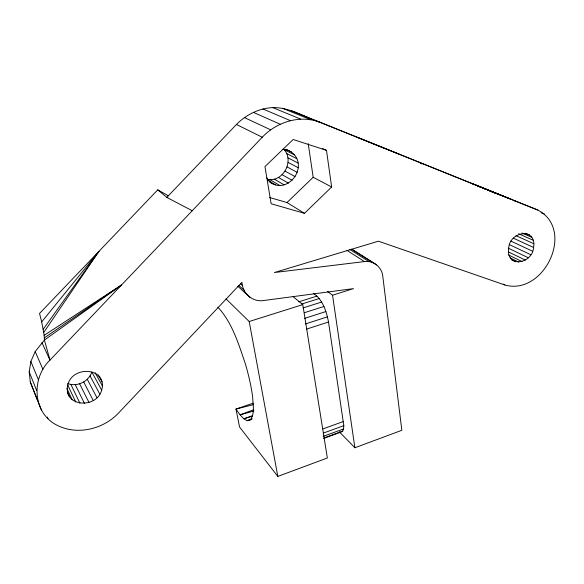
<?xml version="1.0" encoding="UTF-8"?>
<svg xmlns="http://www.w3.org/2000/svg" width="584" height="584" viewBox="0 0 584 584"><rect width="100%" height="100%" fill="white"/><g stroke="black" fill="none" stroke-linecap="round" stroke-linejoin="round"><path stroke-width="0.88" d="M533.594 247.463C536.886 226.869 509.562 231.359 508.715 248.061C505.605 268.509 532.652 263.975 533.594 247.463L513.394 238.184M323.646 438.423L341.348 431.97L342.72 431.087L343.567 428.941L343.815 425.67L328.507 321.996C326.412 311.389 322.908 299.585 313.353 293.336M37.763 400.989L30.295 382.009L29.2 371.877L30.864 361.518L35.193 351.568L44.42 340.056L121.487 285.021L44.158 335.311L44.42 340.056L49.983 360.102C31.31 377.819 32.39 412.486 56.451 424.933C76.767 435.657 102.806 429.495 118.348 413.246L241.951 282.306C242.418 293.204 252.5 302.388 263.523 300.534L353.502 288.62L332.544 295.227L327.514 291.445M101.689 390.163C107.858 367.606 72.985 365.007 67.985 384.396C61.999 406.865 96.615 409.391 101.689 390.163L91.841 372.044C88.68 381.586 77.051 387.28 67.664 383.476M267.487 179.354C282.817 182.456 294.336 161.571 284.372 149.811L294.511 154.862C307.228 170.404 285.868 195.012 269.326 181.697M43.778 332.435L98.922 251.361L41.69 321.915L44.158 335.311M43.238 329.237L98.922 251.361M339.319 431.81L354.897 447.753L401.843 430.299L382.776 276.188C381.965 267.26 373.402 260.223 364.452 261.574L274.436 272.524L378.447 241.192L504.868 284.985C543.85 296.124 575.868 229.884 537.806 210.043L320.499 122.45C300.315 114.435 276.809 121.822 262.238 137.233L49.983 360.102L41.946 342.655M168.375 195.852L157.768 189.822L39.544 313.455L41.69 321.915M157.768 189.822L166.805 197.399L236.447 124.48C246.025 114.719 258.938 108.31 272.677 107.587C289.825 107.237 304.753 117.143 320.499 122.45M326.485 150.351L293.153 139.503L264.953 166.593L271.144 203.765L304.468 213.328L331.632 186.989L326.485 150.351L322.463 148.518M269.545 197.487L287.014 202.553L313.17 177.266L308.221 143.686M44.369 337.851L121.487 285.021M253.726 409.712L240.075 414.859L235.987 409.07L253.149 403.172M253.5 404.617L235.987 409.07L239.542 426.977L277.823 476.413L327.347 457.995L302.789 304.614L293.095 296.628M252.376 415.684L243.857 418.801L240.075 414.859L253.982 411.005M323.332 433.094L343.815 425.67M323.164 436.358L343.567 428.941M324.098 437.869L342.72 431.087M322.901 428.919L343.443 421.502M252.288 418.867L247.185 420.684L243.857 418.801L252.478 416.173M251.448 419.246L247.185 420.684L249.916 420.363C255.296 414.078 252.865 404.792 252.682 397.251C251.186 385.834 248.507 374.614 245.287 363.569C238.549 343.91 232.264 322.653 217.839 307.14M306.49 329.142L328.507 321.996M305.41 323.959L327.471 316.849M304.673 318.353L325.901 311.557M304.388 312.71L323.901 306.498M302.994 307.943L321.631 302.045M301.848 303.987L319.251 298.504M226.03 298.862L249.193 321.514L302.789 304.614M298.716 301.84L316.922 296.124M283.05 149.285L287.386 150L291.292 151.906L294.511 154.862M357.488 137.444L399.507 154.3M480.515 187.281L477.318 185.741L537.806 210.043M511.708 199.553L471.66 183.383L509.014 198.472M291.584 110.858L502.204 195.735M282.371 108.237L310.827 119.72M541.112 212.664L544.419 213.999M272.677 107.587L300.621 119.085M262.866 108.96L290.255 120.589M253.31 112.325L280.145 124.217M525.512 233.242L529.549 235.038M522.008 232.972L531.725 237.301M518.599 233.724L533.177 240.265M516.008 235.659L533.812 243.732M510.774 241.068L532.542 251.2M244.382 117.559L270.677 129.831M509.832 244.842L530.725 254.697M508.248 248.156L528.264 257.726M508.576 251.981L525.33 260.084M508.598 255.011L522.111 261.61M510.117 257.916L518.826 262.201M511.606 259.792L515.694 261.807M236.447 124.48L262.238 137.233M285.846 149.241L291.292 151.906M286.656 153.541L296.825 158.665M483.136 188.077L486.304 189.683M287.905 157.826L298.081 163.046M288.043 162.388L298.205 167.71M166.805 197.399L192.231 210.736M313.17 177.266L331.632 186.989M287.072 166.929L297.198 172.346M503.269 284.123L504.868 284.985M488.553 190.253L491.75 191.99M285.05 171.127L295.124 176.638M282.116 174.718L292.124 180.317M278.466 177.463L288.394 183.128M274.349 179.178L284.189 184.887M270.027 179.733L279.787 185.471M268.027 180.427L275.473 184.829M513.942 200.458L516.103 201.743M493.546 192.26L494.998 193.151M287.014 202.553L304.468 213.328M420.356 162.958L421.896 163.929M352.079 249.339L376.731 264.88M351.619 249.171L373.096 262.712M349.867 249.507L368.927 261.588M347.042 250.441L364.452 261.574M271.538 183.011L268.268 180.12L266.83 177.857M240.528 283.751L242.55 285.576M238.71 285.372L244.002 290.19M237.871 286.284L249.923 297.351M98.141 374.877L102.01 381.856M95.126 372.687L102.441 385.973M90.038 375.884L99.813 394.156M87.271 379.271L96.929 397.689M83.724 381.98L93.243 400.514M79.628 383.819L88.987 402.456M75.256 384.674L84.446 403.376M70.898 384.476L79.928 403.208M67.627 384.856L75.73 401.953M66.817 388.331L72.146 399.697M67.54 392.536L69.423 396.58M35.193 351.568L42.939 369.402M30.864 361.518L38.405 379.746M30.295 382.009L41.639 410.581M29.2 371.877L36.653 390.499M47.355 417.093L48.005 418.713M249.193 321.514L277.823 476.413M332.544 295.227L354.897 447.753"/></g></svg>
